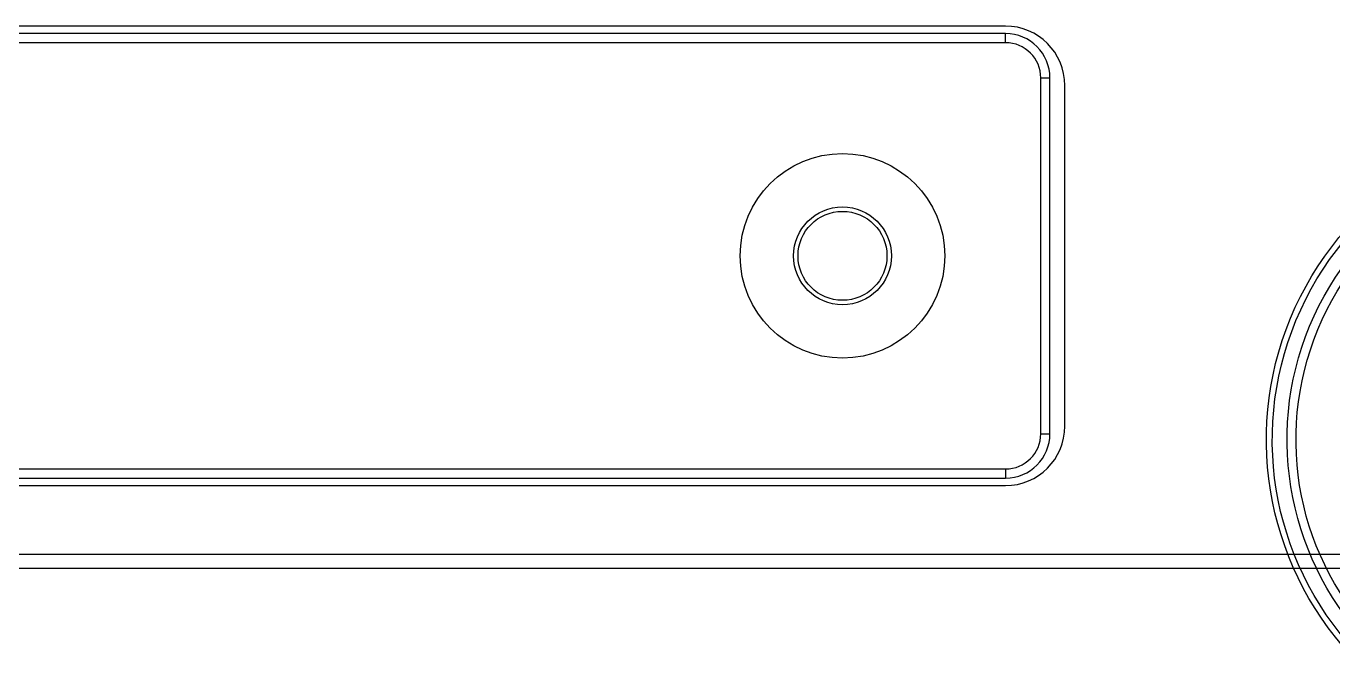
# Model space of a CAD drawing. Header units: millimetres. Extents: x -73584 to -37571, y -61249 to -50748.
# Drawn here: x -50441.82 to -50397.73, y -59219.55 to -59198.04 of the extents above; entities that cross this region are included whole.
import ezdxf

# ---------------------------------------------------------------- set-up
doc = ezdxf.new("R2010")
doc.units = ezdxf.units.MM
doc.header["$LTSCALE"] = 200
doc.layers.add('DIM', color=3, linetype='Continuous')

# ---------------------------------------------------------------- blocks, each defined once
blk = doc.blocks.new('12586')
at = {"color": 7, "linetype": 'Continuous'}
for p, q in [((-39996.147, -54871.671), (-40057.147, -54871.671)), ((-39996.147, -54871.921), (-40057.147, -54871.921)), ((-39996.147, -54872.231), (-39996.147, -54871.921)), ((-39996.147, -54872.231), (-40057.147, -54872.231)), ((-39994.957, -54873.421), (-39994.647, -54873.421)), ((-39994.957, -54885.421), (-39994.957, -54873.421)), ((-39994.647, -54885.421), (-39994.647, -54873.421)), ((-39994.147, -54885.171), (-39994.147, -54873.671)), ((-39994.957, -54885.421), (-39994.647, -54885.421)), ((-40057.147, -54886.611), (-39996.147, -54886.611)), ((-39996.147, -54886.611), (-39996.147, -54886.921)), ((-40057.147, -54886.921), (-39996.147, -54886.921)), ((-40057.147, -54887.171), (-39996.147, -54887.171)), ((-40060.687, -54889.487), (-39982.355, -54889.487)), ((-39983.449, -54889.966), (-40060.687, -54889.966))]:
    blk.add_line(p, q, dxfattribs=at)
for radius in [3.45, 1.65, 1.5]:
    blk.add_circle((-40001.647, -54879.421), radius, dxfattribs=at)
for centre, radius, start, end in [((-39996.147, -54873.671), 2, 0, 90), ((-39996.147, -54873.421), 1.5, 0, 90), ((-39996.147, -54873.421), 1.19, 0, 90), ((-39996.147, -54885.171), 2, 270, 0), ((-39996.147, -54885.421), 1.5, 270, 0), ((-39996.147, -54885.421), 1.19, 270, 0)]:
    blk.add_arc(centre, radius, start, end, dxfattribs=at)
blk = doc.blocks.new('23-D1025-B_LOCK_PIN_PLATE_Absen-PL__339', base_point=(483.75, -23.18))
at = {"color": 7, "linetype": 'Continuous'}
for radius in [10, 9.7]:
    blk.add_arc((523.75, 1.82), radius, 315, 90, dxfattribs=at)
blk = doc.blocks.new('PH_23_COMPONENTS_BASESTAND-0_5m_Absen-PL__347', base_point=(431.261, -23.18))
blk.add_blockref('23-D1025-B_LOCK_PIN_PLATE_Absen-PL__339', (483.75, -23.18))
blk = doc.blocks.new('23-D1020-B_EXTRUSION-MAIN-BODY_BASESTAND-0_5m_Absen-PL__363', base_point=(418.75, -61.98))
at = {"color": 7, "linetype": 'Continuous'}
for radius in [10.7, 10.5]:
    blk.add_arc((523.75, 1.82), radius, 315, 90, dxfattribs=at)
blk = doc.blocks.new('Top1', base_point=(668.75, -75.52))
for name, p in [('23-D1020-B_EXTRUSION-MAIN-BODY_BASESTAND-0_5m_Absen-PL__363', (418.75, -61.98)), ('PH_23_COMPONENTS_BASESTAND-0_5m_Absen-PL__347', (431.261, -23.18))]:
    blk.add_blockref(name, p)
blk = doc.blocks.new('*U1115')
at = {"xscale": -1, "rotation": 359.9999999999976}
blk.add_blockref('Top1', (0, -53.713), dxfattribs=at)
at = {"layer": 'DIM', "color": 0}
blk.add_blockref('12586', (40121.647, 54909.248), dxfattribs=at)
blk = doc.blocks.new('*U1116')
at = {"layer": 'DIM', "color": 0, "linetype": 'ByBlock', "lineweight": -2, "transparency": 16777216}
blk.add_blockref('*U1115', (4000, 0), dxfattribs=at)

msp = doc.modelspace()

# ---------------------------------------------------------------- block references
at = {"layer": 'DIM', "color": 0}
msp.add_blockref('*U1116', (-54534.278, -59235.614), dxfattribs=at)

doc.saveas('drawing.dxf')
